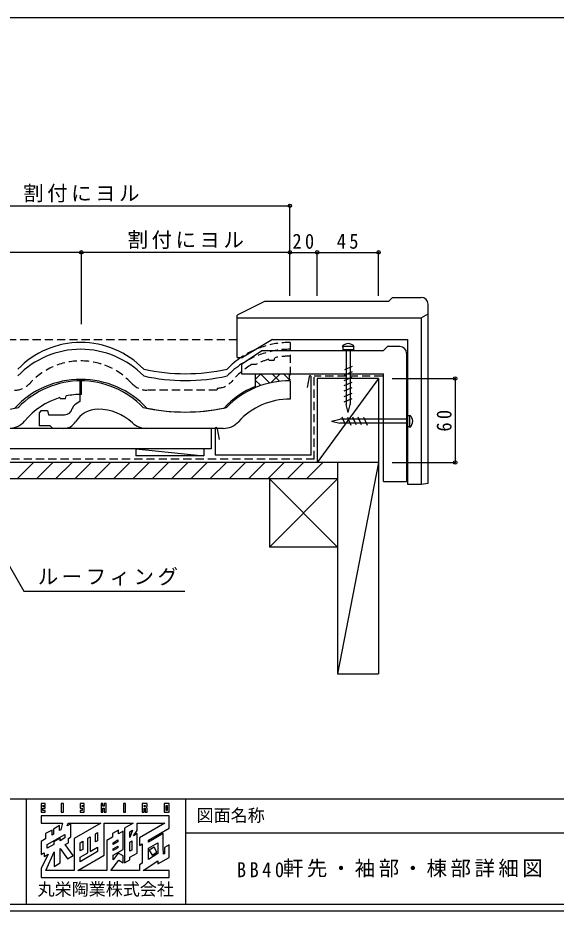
# Model space of a CAD drawing. Units: millimetres, scale not verified. Extents: x -1610 to 380, y -1195 to 1589.
# Drawn here: x -398 to -3, y 239 to 894 of the extents above; entities that cross this region are included whole.
import ezdxf
from ezdxf.enums import TextEntityAlignment as Align

# ---------------------------------------------------------------- set-up
doc = ezdxf.new("R2010")
doc.units = ezdxf.units.MM
doc.header["$LTSCALE"] = 5
doc.header["$PDMODE"] = 32
doc.header["$PDSIZE"] = 2.5
doc.linetypes.add('DASHED1', pattern=[1.8, 1.2, -0.6])
for name, color, linetype in [('4-0', 7, 'Continuous'), ('4-1', 4, 'Continuous'), ('4-2', 7, 'DASHED1'), ('4-3', 6, 'Continuous'), ('4-4', 6, 'DASHED1'), ('4-5', 2, 'Continuous'), ('4-6', 3, 'Continuous'), ('4-7', 7, 'Continuous'), ('4-D', 2, 'Continuous')]:
    doc.layers.add(name, color=color, linetype=linetype)
doc.styles.add('ＭＳ ゴシック', font='')
doc.styles.get('ＭＳ ゴシック').set_extended_font_data('MS Gothic')

msp = doc.modelspace()

# ---------------------------------------------------------------- linework, layer by layer
at = {"layer": '4-0', "color": 4}
for p, q in [((374.758, 893.848), (-1605.242, 893.848)), ((-1605.242, 321.247), (374.758, 321.247)), ((-391.585, 243.887), (-391.585, 321.247)), ((-275.019, 321.247), (-275.019, 243.887)), ((-275.019, 296.238), (374.758, 296.238))]:
    msp.add_line(p, q, dxfattribs=at)
at = {"layer": '4-0'}
for p, q in [((-504.337, 756.062), (-198.387, 756.062)), ((-198.387, 721.905), (-198.387, 756.062)), ((-198.387, 721.905), (-351.287, 721.905)), ((-198.387, 689.982), (-198.387, 721.905)), ((-151.177, 652.994), (-160.177, 652.994)), ((-159.677, 652.994), (-159.677, 650.495)), ((-151.678, 650.495), (-159.677, 650.495)), ((-157.177, 650.495), (-157.177, 610.421)), ((-154.177, 650.495), (-154.177, 610.421)), ((-151.677, 652.994), (-151.677, 650.495)), ((-158.218, 635.999), (-152.435, 638.477)), ((-219.692, 632.899), (-223.87, 628.721)), ((-223.87, 632.899), (-223.87, 622.642)), ((-219.987, 632.899), (-213.211, 626.123)), ((-205.55, 632.899), (-212.074, 626.376)), ((-211.502, 632.899), (-205.974, 627.371)), ((-203.017, 632.899), (-198.87, 628.753)), ((-198.87, 632.899), (-198.87, 627.785)), ((-158.549, 627.979), (-152.766, 630.457)), ((-158.383, 631.989), (-152.601, 634.467)), ((-123.328, 629.441), (-77.24, 629.441)), ((-77.24, 629.441), (-77.24, 567.816)), ((-223.87, 628.297), (-219.792, 624.219)), ((-152.933, 622.508), (-158.749, 620.016)), ((-152.931, 626.448), (-158.748, 623.955)), ((-158.549, 616.163), (-152.766, 618.641)), ((-152.931, 614.631), (-158.748, 612.138)), ((-155.677, 604.421), (-157.177, 610.421)), ((-155.677, 604.421), (-154.177, 610.421)), ((-110.37, 593.598), (-110.37, 602.599)), ((-167.869, 598.098), (-161.869, 599.598)), ((-167.869, 598.098), (-161.869, 596.598)), ((-112.87, 599.598), (-161.869, 599.598)), ((-112.87, 596.598), (-161.869, 596.598)), ((-157.659, 595.353), (-160.151, 601.169)), ((-156.127, 600.97), (-153.649, 595.188)), ((-149.782, 595.354), (-152.274, 601.17)), ((-145.842, 595.353), (-148.335, 601.169)), ((-144.311, 600.97), (-141.832, 595.188)), ((-110.37, 602.099), (-112.87, 602.099)), ((-110.37, 594.099), (-112.87, 594.099)), ((-448.588, 569.12), (-393.437, 473.597)), ((-398.404, 555.828), (-386.403, 567.829)), ((-384.261, 555.829), (-372.261, 567.829)), ((-370.119, 555.829), (-358.119, 567.829)), ((-355.976, 555.829), (-343.976, 567.829)), ((-341.834, 555.829), (-329.834, 567.83)), ((-327.691, 555.829), (-315.691, 567.83)), ((-313.549, 555.83), (-301.549, 567.83)), ((-299.407, 555.83), (-287.407, 567.83)), ((-285.264, 555.83), (-273.264, 567.83)), ((-271.122, 555.83), (-259.122, 567.83)), ((-256.979, 555.831), (-244.98, 567.831)), ((-242.837, 555.831), (-230.837, 567.831)), ((-228.695, 555.831), (-216.695, 567.831)), ((-214.552, 555.831), (-202.552, 567.831)), ((-200.409, 555.832), (-188.41, 567.832)), ((-186.267, 555.832), (-174.267, 567.832)), ((-123.328, 567.816), (-77.24, 567.816)), ((-393.437, 473.597), (-275.45, 473.597)), ((-304.525, 315.547), (-305.252, 315.547)), ((-304.525, 316.341), (-304.525, 315.547)), ((-288.253, 316.341), (-288.253, 312.768)), ((-288.253, 312.768), (-289.047, 312.768)), ((-367.297, 297.916), (-367.297, 301.656)), ((-364.982, 303.442), (-366.301, 298.459)), ((-334.621, 279.895), (-334.621, 303.442)), ((-310.478, 297.952), (-310.478, 303.508)), ((-372.787, 298.37), (-377.484, 295.77)), ((-372.787, 294.668), (-372.787, 298.37)), ((-371.795, 295.306), (-372.787, 294.668)), ((-366.301, 298.459), (-367.297, 297.916)), ((-340.971, 289.612), (-340.971, 295.571)), ((-324.17, 298.237), (-328.337, 295.835)), ((-324.17, 295.533), (-324.17, 298.237)), ((-320.598, 297.555), (-324.17, 295.533)), ((-313.699, 298.373), (-315.836, 292.982)), ((-315.836, 297.107), (-313.699, 298.373)), ((-315.836, 292.982), (-315.836, 297.107)), ((-312.977, 294.204), (-310.478, 297.952)), ((-310.478, 295.703), (-312.977, 294.204)), ((-366.9, 292.303), (-371.398, 289.645)), ((-371.398, 289.645), (-371.398, 287.816)), ((-363.395, 292.594), (-366.9, 290.463)), ((-366.9, 290.463), (-366.9, 292.303)), ((-352.084, 283.059), (-352.084, 289.088)), ((-344.874, 293.256), (-344.742, 282.738)), ((-339.383, 290.477), (-340.971, 289.612)), ((-324.434, 289.75), (-327.875, 287.644)), ((-327.875, 287.644), (-327.875, 288.957)), ((-315.77, 282.867), (-315.77, 289.551)), ((-308.758, 292.661), (-308.758, 287.105)), ((-295.198, 289.005), (-295.198, 281.085)), ((-371.398, 287.816), (-376.227, 284.976)), ((-376.227, 284.976), (-376.227, 287.633)), ((-350.232, 284.128), (-352.084, 283.059)), ((-339.383, 282.606), (-352.084, 275.093)), ((-352.084, 278.373), (-346.462, 281.746)), ((-324.434, 285.318), (-327.875, 283.254)), ((-327.875, 283.254), (-327.875, 284.524)), ((-314.182, 283.703), (-315.77, 282.867)), ((-299.366, 280.026), (-295.86, 282.011)), ((-375.698, 280.754), (-380.857, 270.171)), ((-378.079, 279.1), (-375.698, 280.754)), ((-353.809, 268.782), (-334.621, 279.895)), ((-352.084, 275.093), (-352.084, 278.373)), ((-329.55, 268.782), (-323.839, 276.322)), ((-324.398, 281.399), (-327.875, 276.611)), ((-327.875, 276.611), (-327.875, 279.895)), ((-320.598, 279.431), (-324.398, 281.399)), ((-323.839, 276.322), (-320.664, 274.272)), ((-320.598, 274.272), (-320.598, 279.431)), ((-295.198, 281.085), (-302.007, 276.848)), ((-371.2, 271.627), (-366.702, 274.272)), ((-332.571, 268.782), (-353.809, 268.782)), ((-308.692, 268.782), (-329.55, 268.782)), ((-286.996, 268.782), (-305.996, 268.782)), ((379.758, 238.887), (-1610.242, 238.887))]:
    msp.add_line(p, q, dxfattribs=at)
at = {"layer": '4-0', "color": 2}
msp.add_line((-1605.242, 243.887), (374.758, 243.887), dxfattribs=at)
at = {"layer": '4-0'}
for points in [[(-351.287, 669.198), (-351.287, 721.905), (-657.287, 721.905)], [(-305.252, 315.547), (-305.252, 316.341), (-304.525, 316.341)], [(-289.047, 312.768), (-289.047, 316.341), (-288.253, 316.341)], [(-380.857, 308.8), (-380.857, 303.442), (-364.982, 303.442)], [(-301.945, 291.006), (-286.996, 299.804), (-286.996, 308.8), (-380.857, 308.8)], [(-367.297, 301.656), (-371.795, 299.077), (-371.795, 295.306)], [(-358.897, 293.322), (-358.897, 302.864), (-361.638, 301.311), (-361.046, 303.442), (-337.069, 303.442)], [(-337.069, 303.442), (-356.516, 292.065), (-356.516, 268.782)], [(-334.621, 303.442), (-313.233, 303.442), (-319.738, 299.605)], [(-310.478, 303.508), (-290.116, 303.508), (-308.758, 292.661)], [(-377.484, 295.77), (-377.484, 291.933), (-380.857, 289.948), (-380.857, 280.358)], [(-376.227, 287.633), (-363.395, 295.08), (-363.395, 292.594)], [(-340.971, 295.571), (-339.383, 296.537), (-339.383, 290.477)], [(-328.337, 295.835), (-328.337, 293.124), (-332.571, 290.742), (-332.571, 268.782)], [(-327.875, 279.895), (-320.598, 284.128), (-320.598, 297.555)], [(-319.738, 299.605), (-319.738, 274.272), (-315.77, 276.587), (-315.77, 278.505), (-310.478, 281.482), (-310.478, 295.703)], [(-291.296, 295.901), (-301.945, 289.405), (-301.945, 291.006)], [(-295.132, 273.544), (-286.996, 278.241), (-286.996, 287.501), (-290.369, 285.517), (-290.369, 281.019), (-290.568, 280.821), (-291.097, 280.556), (-291.23, 285.781), (-291.296, 295.901)], [(-363.13, 287.699), (-360.815, 289.088), (-360.815, 292.131), (-358.897, 293.322)], [(-352.084, 289.088), (-350.232, 290.229), (-350.232, 284.128)], [(-346.462, 281.746), (-346.462, 292.348), (-344.874, 293.256)], [(-327.875, 288.957), (-324.434, 291.047), (-324.434, 289.75)], [(-315.77, 289.551), (-314.182, 290.518), (-314.182, 283.703)], [(-308.758, 287.105), (-306.642, 288.333), (-306.642, 274.008)], [(-302.007, 276.848), (-301.944, 285.139), (-295.198, 289.005)], [(-380.857, 280.358), (-378.476, 281.718), (-378.476, 278.902), (-378.079, 279.1)], [(-356.516, 268.782), (-377.357, 268.782), (-371.2, 282.259), (-371.2, 271.627)], [(-366.702, 274.272), (-366.702, 284.758), (-361.432, 277.317), (-357.401, 279.693), (-363.13, 287.699)], [(-344.742, 282.738), (-344.742, 282.673), (-339.45, 285.715), (-339.383, 285.649), (-339.383, 282.606)], [(-327.875, 284.524), (-324.434, 286.615), (-324.434, 285.318)], [(-295.86, 282.011), (-297.961, 285.671), (-301.627, 283.552), (-299.366, 280.026)], [(-305.996, 268.782), (-295.132, 275.746), (-295.132, 273.544)], [(-380.857, 270.171), (-380.857, 263.49), (-286.996, 263.49), (-286.996, 268.782)], [(-306.642, 274.008), (-308.692, 272.75), (-308.692, 268.782)]]:
    msp.add_lwpolyline(points, dxfattribs=at)
for points in [[(-380.857, 317.795), (-380.857, 311.379), (-377.814, 311.379), (-377.814, 312.768), (-379.402, 312.768), (-379.402, 314.29), (-377.814, 314.29), (-377.814, 315.679), (-379.402, 315.679), (-379.402, 316.341), (-377.814, 316.341), (-377.814, 317.795)], [(-365.974, 317.795), (-365.974, 311.379), (-364.453, 311.379), (-364.453, 317.795)], [(-352.216, 317.795), (-352.216, 314.29), (-350.695, 314.29), (-350.695, 312.768), (-352.216, 312.768), (-352.216, 311.379), (-349.24, 311.379), (-349.24, 315.679), (-350.695, 315.679), (-350.695, 316.341), (-349.24, 316.341), (-349.24, 317.795)], [(-336.87, 317.795), (-336.87, 311.379), (-335.415, 311.379), (-335.415, 314.29), (-334.621, 314.29), (-334.621, 311.379), (-333.166, 311.379), (-333.166, 317.795), (-334.621, 317.795), (-334.621, 315.745), (-335.415, 315.745), (-335.415, 317.795)], [(-320.333, 317.795), (-320.333, 311.379), (-318.812, 311.379), (-318.812, 317.795)], [(-306.774, 317.795), (-306.774, 311.379), (-305.252, 311.379), (-305.252, 314.29), (-304.525, 314.29), (-304.525, 311.379), (-303.069, 311.379), (-303.069, 314.29), (-303.797, 315.018), (-303.069, 315.745), (-303.069, 317.795)], [(-290.502, 317.795), (-290.502, 311.379), (-286.996, 311.379), (-286.996, 317.795)]]:
    msp.add_lwpolyline(points, close=True, dxfattribs=at)
for centre, start, end in [((-155.677, 648.931), 42.07719, 137.92281), ((-114.433, 598.098), 312.07719, 47.92281)]:
    msp.add_arc(centre, 6.063, start, end, dxfattribs=at)
at = {"layer": '4-1'}
for p, q in [((-126.07, 685.899), (-123.069, 688.9)), ((-123.069, 688.9), (-102.07, 688.9)), ((-217.069, 685.899), (-237.069, 675.899)), ((-126.07, 685.899), (-217.069, 685.899)), ((-237.069, 644.899), (-237.069, 675.899)), ((-102.07, 673.899), (-97.069, 676.899)), ((-237.069, 673.899), (-102.07, 673.899)), ((-211.069, 657.899), (-233.069, 644.899)), ((-237.069, 644.899), (-233.069, 644.899)), ((-178.387, 629.441), (-178.387, 567.816)), ((-133.387, 629.441), (-178.387, 629.441)), ((-133.387, 629.441), (-178.387, 567.816)), ((-133.387, 629.441), (-133.387, 412.816)), ((-256.155, 592.825), (-721.768, 592.825)), ((-256.155, 592.825), (-256.155, 577.815)), ((-256.155, 577.815), (-721.768, 577.815)), ((-311.387, 577.826), (-311.387, 572.826)), ((-311.387, 577.826), (-261.387, 572.826)), ((-261.387, 577.826), (-261.387, 572.826)), ((-261.387, 572.826), (-311.387, 572.826)), ((-133.387, 567.816), (-657.312, 567.816)), ((-163.387, 567.816), (-163.387, 412.816)), ((-133.387, 567.816), (-163.387, 412.816)), ((-163.387, 555.815), (-657.312, 555.815)), ((-213.387, 555.816), (-213.387, 505.816)), ((-163.387, 555.816), (-213.387, 505.816)), ((-112.069, 551.899), (-102.07, 551.899)), ((-163.387, 412.816), (-133.387, 412.816))]:
    msp.add_line(p, q, dxfattribs=at)
for points in [[(-102.07, 673.899), (-102.07, 551.899), (-97.069, 552.725), (-97.069, 683.899)], [(-211.069, 657.899), (-112.069, 657.899), (-112.069, 551.899)], [(-213.387, 555.816), (-163.387, 505.816), (-213.387, 505.816)]]:
    msp.add_lwpolyline(points, dxfattribs=at)
for centre, radius, start, end in [((-102.07, 683.899), 5, 0, 90), ((-351.7, 591.684), 64.173, 44.04854, 135.95142), ((-351.7, 586.67), 64.173, 44.04858, 135.95134), ((-198.287, 591.684), 64.173, 123.67537, 135.95142), ((-274.994, 773.308), 140.378, 257.41678, 282.60027), ((-198.287, 586.67), 64.173, 123.67537, 135.95134), ((-351.7, 562.607), 66.178, 42.99934, 137.00061), ((-274.994, 768.294), 140.378, 257.41678, 282.58318), ((-198.287, 562.607), 66.178, 112.74176, 137.00056), ((-274.994, 745.234), 140.378, 258.36685, 281.63315)]:
    msp.add_arc(centre, radius, start, end, dxfattribs=at)
at = {"layer": '4-2'}
for p, q in [((-237.069, 657.815), (-721.768, 657.815)), ((-198.287, 655.857), (-198.287, 628.785)), ((-213.828, 642.821), (-214.01, 643.497)), ((-213.828, 642.821), (-209.818, 642.821)), ((-209.818, 642.821), (-209.316, 644.695)), ((-223.354, 639.678), (-226.457, 639.678)), ((-251.469, 622.401), (-251.872, 620.897)), ((-251.872, 620.897), (-303.171, 620.897))]:
    msp.add_line(p, q, dxfattribs=at)
for centre, radius, start, end in [((-198.287, 591.684), 64.173, 90, 123.67537), ((-198.287, 586.67), 64.173, 90, 123.67537), ((-351.7, 591.684), 50.636, 42.36153, 137.63818), ((-198.287, 591.684), 54.146, 106.88054, 117.57799), ((-198.287, 591.684), 54.146, 90, 101.75305), ((-198.287, 591.684), 55.65, 120.4104, 140.2357), ((-400.23, 635.938), 15.04, 270, 317.63824), ((-303.171, 635.938), 15.04, 222.36171, 270), ((-251.469, 635.938), 13.536, 270, 320.23572)]:
    msp.add_arc(centre, radius, start, end, dxfattribs=at)
at = {"layer": '4-3'}
for p, q in [((-233.87, 639.9), (-218.871, 649.899)), ((-117.87, 652.9), (-126.869, 652.9)), ((-112.87, 647.9), (-112.87, 553.9)), ((-129.87, 553.9), (-129.87, 632.899)), ((-352.113, 612.88), (-352.113, 627.785)), ((-351.287, 617.758), (-351.287, 627.785)), ((-198.287, 627.783), (-198.287, 614.247)), ((-362.818, 614.75), (-362.316, 616.623)), ((-366.828, 614.75), (-367.01, 615.425)), ((-366.828, 614.75), (-362.818, 614.75)), ((-352.113, 612.88), (-355.951, 610.192)), ((-380.69, 605.861), (-376.178, 605.861)), ((-374.173, 594.831), (-382.194, 594.831)), ((-374.173, 594.831), (-372.167, 592.825)), ((-364.145, 592.825), (-372.167, 592.825)), ((-247.23, 592.825), (-303.584, 592.825)), ((-129.87, 553.9), (-112.87, 553.9))]:
    msp.add_line(p, q, dxfattribs=at)
for points in [[(-233.87, 639.9), (-233.87, 632.899), (-129.87, 632.899)], [(-380.69, 605.861), (-382.194, 604.357), (-382.194, 594.831)], [(-376.178, 605.861), (-375.372, 602.853), (-363.748, 602.853)]]:
    msp.add_lwpolyline(points, dxfattribs=at)
for centre, radius, start, end in [((-117.87, 647.9), 5, 0, 90), ((-351.287, 563.612), 64.173, 90, 135.95134), ((-352.113, 563.612), 64.173, 44.04858, 90), ((-198.7, 563.612), 64.173, 89.6317, 135.95134), ((-351.287, 563.612), 54.146, 90, 101.75305), ((-351.287, 563.612), 54.146, 106.88054, 140.23477), ((-353.076, 606.085), 5.013, 124.99998, 165.38205), ((-198.7, 563.612), 50.636, 89.53325, 137.63788), ((-427.993, 745.236), 140.378, 257.41678, 282.58318), ((-363.748, 608.869), 6.016, 270, 345.38205), ((-339.078, 587.49), 19.374, 90, 148.49762), ((-339.078, 570.013), 36.851, 46.84285, 90), ((-275.406, 745.236), 140.378, 257.41678, 282.58318), ((-404.469, 607.866), 15.04, 270, 320.23572), ((-364.145, 602.853), 10.027, 270, 328.49763), ((-303.584, 607.866), 15.04, 226.84247, 270), ((-247.23, 607.866), 15.04, 270, 317.63824)]:
    msp.add_arc(centre, radius, start, end, dxfattribs=at)
at = {"layer": '4-4'}
for p, q in [((-130.499, 631.137), (-180.561, 631.137)), ((-180.561, 570.316), (-180.561, 631.137)), ((-180.561, 570.316), (-657.312, 570.316))]:
    msp.add_line(p, q, dxfattribs=at)
at = {"layer": '4-6'}
for p, q in [((-184.151, 630.691), (-185.797, 622.875)), ((-182.804, 573.315), (-182.804, 630.896)), ((-253.155, 592.825), (-253.155, 573.315)), ((-251.808, 592.62), (-250.163, 584.804)), ((-182.804, 573.315), (-253.155, 573.315))]:
    msp.add_line(p, q, dxfattribs=at)
for centre, start, end in [((-183.48, 630.81), 7.30048, 190.05739), ((-252.479, 592.739), 349.94261, 172.69952)]:
    msp.add_arc(centre, 0.681, start, end, dxfattribs=at)
at = {"layer": '4-7'}
for p, q in [((-198.387, 721.905), (-178.387, 721.905)), ((-133.387, 689.982), (-133.387, 721.905))]:
    msp.add_line(p, q, dxfattribs=at)
at = {"layer": '4-7', "color": 6}
for p, q in [((-218.871, 649.899), (-129.87, 649.899)), ((-129.87, 649.899), (-126.869, 652.9))]:
    msp.add_line(p, q, dxfattribs=at)
at = {"layer": '4-7'}
msp.add_lwpolyline([(-178.387, 689.982), (-178.387, 721.905), (-133.387, 721.905)], dxfattribs=at)
for p in [(-198.387, 756.062), (-351.287, 721.905), (-198.387, 721.905), (-178.387, 721.905), (-133.387, 721.905), (-77.24, 629.441), (-77.24, 567.816)]:
    msp.add_point(p, dxfattribs=at)

# ---------------------------------------------------------------- texts
at = {"layer": '4-0', "color": 2, "style": 'ＭＳ ゴシック'}
for s, p in [('図面名称', (-266.823, 301.756)), ('丸栄陶業株式会社', (-383.408, 247.64))]:
    msp.add_text(s, height=9.164, dxfattribs=at).set_placement(p, align=Align.BOTTOM_LEFT)
at = {"layer": '4-4', "color": 2, "insert": (-237.281, 263.588), "char_height": 11, "attachment_point": 7, "style": 'ＭＳ ゴシック'}
msp.add_mtext('\\T1.38;\\W0.9;BB40', dxfattribs=at)
at = {"layer": '4-5', "char_height": 11, "attachment_point": 7, "style": 'ＭＳ ゴシック'}
for s, insert in [('\\T1.17;割付にヨル', (-393.862, 758.562)), ('\\T1.17;割付にヨル', (-317.337, 724.405)), ('\\T1.17;ルーフィング', (-383.22, 477.508))]:
    msp.add_mtext(s, dxfattribs=dict(at, insert=insert))
at = {"layer": '4-5', "insert": (-79.74, 590.503), "char_height": 11, "attachment_point": 7, "rotation": 90, "style": 'ＭＳ ゴシック'}
msp.add_mtext('\\T1.36;\\W0.9;60', dxfattribs=at)
at = {"layer": '4-7', "color": 2, "char_height": 11, "attachment_point": 7, "style": 'ＭＳ ゴシック'}
for s, insert in [('\\T1.36;\\W0.9;20', (-196.512, 724.405)), ('\\T1.36;\\W0.9;45', (-164.012, 724.405))]:
    msp.add_mtext(s, dxfattribs=dict(at, insert=insert))
at = {"layer": '4-D', "insert": (-203.531, 263.588), "char_height": 11, "attachment_point": 7, "style": 'ＭＳ ゴシック'}
msp.add_mtext('\\T1.17;軒先・袖部・棟部詳細図', dxfattribs=at)

doc.saveas('drawing.dxf')
